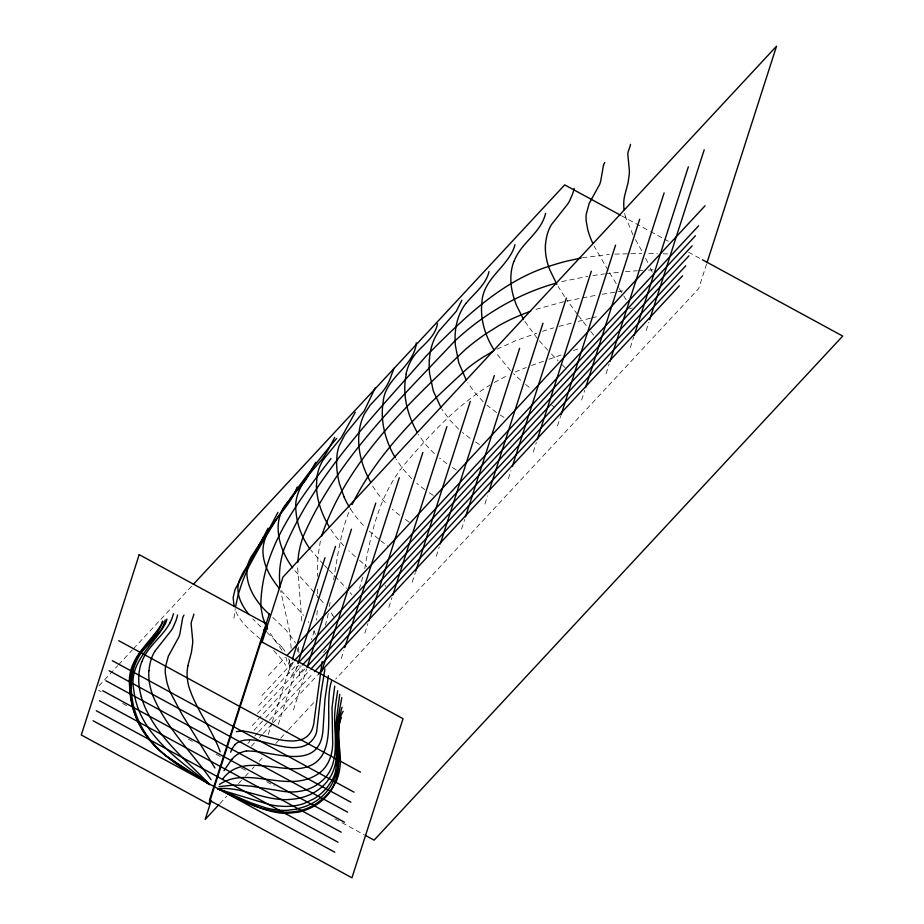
<?xml version="1.0" encoding="UTF-8"?>
<svg xmlns="http://www.w3.org/2000/svg" width="924" height="924" viewBox="0 0 924 924"><rect width="100%" height="100%" fill="white"/><g stroke="black" fill="none" stroke-linecap="round" stroke-linejoin="round"><path stroke-width="0.69" stroke-dasharray="4.62 3.46" d="M291.141 648.221L289.801 632.097L280.711 591.094M299.445 675.756L300.092 665.534M317.325 610.475L316.32 620.108M233.945 618.271L235.273 608.604M329.464 606.548L330.122 602.332M333.645 579.856C337.607 555.705 340.76 530.919 350.45 508.235M328.297 613.478L325.479 625.236M320.351 541.037L317.821 557.692L317.486 576.357M364.714 568.664C371.148 531.069 380.549 492.018 406.179 462.439C430.931 433.575 457.392 405.058 490.055 385.008M289.732 659.875L287.41 667.232M362.797 577.107L359.482 588.299M298.602 647.089L296.431 654.227M268.283 734.361L271.806 723.411M272.245 722.037L292.03 660.406M278.343 724.439L297.69 664.171M293.428 710.002L306.618 668.918M341.245 658.569L343.878 650.346M364.818 633.206L367.902 623.619M388.854 607.357L391.938 597.77M412.231 582.212L415.315 572.614M436.278 556.34L439.35 546.754M461.561 529.14L464.645 519.554M484.915 504.019L487.56 495.795M508.339 478.828L510.972 470.616M533.275 451.998L536.359 442.411M557.507 425.929L560.579 416.343M581.646 399.977L584.719 390.39M606.075 373.689L609.147 364.102M630.307 347.62L633.818 336.671M646.176 330.561L648.81 322.337M706.629 263.906L698.717 288.542L335.666 679.082M293.266 662.369L288.507 671.194M291.476 675.71L299.249 663.963M300.208 672.949L304.423 667.44M323.585 652.54L326.276 649.237M99.03 685.804L117.695 665.719M118.676 664.668L132.432 649.872M133.414 648.81L192.365 585.412M268.364 675.525L285.042 657.576M261.942 695.529L293.347 661.757M258.732 705.532L296.997 664.368M257.473 713.432L301.64 665.927M252.298 725.548L306.271 667.486M253.996 730.272L264.795 718.664M265.777 717.613L309.933 670.108M247.84 743.45L249.803 741.337M254.712 736.058L257.657 732.894M258.639 731.843L268.445 721.286M269.427 720.223L312.601 673.781M251.501 746.061L254.435 742.896M259.344 737.618L262.289 734.453M263.271 733.402L272.106 723.896M273.088 722.845L317.244 675.34M219.889 803.626L226.761 796.234M238.531 783.575L241.476 780.41M245.403 776.183L248.337 773.018M252.264 768.791L254.227 766.689M259.136 761.411L263.063 757.183M275.814 743.462L279.741 739.246M280.723 738.184L287.595 730.803M288.577 729.741L315.061 701.247M494.34 382.421L507.957 375.236M497.066 349.156L515.673 340.713L536.959 333.079M515.176 371.991L526.368 367.475M531.485 365.523L543.647 361.18M549.052 359.251L562.566 354.423M573.377 350.554L580.122 348.14M536.047 309.321L564.021 301.651M542.423 331.323L553.846 327.801M558.974 326.38L572.672 322.822M578.147 321.402L590.482 318.202M591.868 317.856L598.844 316.147M629.521 308.628L632.305 307.935M561.804 281.566L587.837 276.368M566.678 301.028L595.322 295.426M602.24 294.236L623.099 290.806M582.397 257.738L609.274 254.435M592.908 275.548L604.469 273.92M605.774 273.758L610.96 273.123A591.972 376.542 17.8 0 1 620.154 272.176M648.486 270.097L654.238 269.796M614.83 254.088L641.672 253.499M648.81 253.523L657.414 253.65M663.166 253.777L670.674 254.077M621.563 215.812L649.364 230.931M650.635 231.612L663.27 238.484M664.529 239.177L668.318 241.233M688.542 252.229L701.177 259.101M98.614 690.344L101.143 691.718M122.626 703.407L127.674 706.155M188.334 739.142L193.393 741.891M216.135 754.261L221.194 757.01M241.407 768.006L246.465 770.755M266.69 781.75L274.266 785.862M334.927 818.849L363.987 834.661M456.364 470.004L451.593 466.909M475.548 442.019L481.046 445.495M500.161 415.003L504.608 417.833M433.183 495.345L428.47 492.249M405.382 519.484L409.263 522.164M496.534 412.543L486.925 405.162M470.154 438.369L462.358 432.397M446.893 463.675L439.593 458.119M424.751 489.662L416.747 483.356M399.665 515.292L392.307 509.309M380.746 540.69L388.415 546.65M525.583 384.384L530.561 388.438M378.551 538.992L369.265 531.127M551.72 405.093L553.707 406.722M260.245 638.934C250.196 630.561 239.212 621.54 234.754 608.743M355.405 556.722L348.787 550.808M359.528 560.302L366.747 566.574M520.686 380.214L513.594 373.7M267.059 632.501L282.374 647.551M272.834 617.417L286.128 630.191L294.317 640.99A41.407 30.619 42.9 0 1 295.507 643.081M458.639 429.152L449.526 419.681L441.903 409.216M260.938 626.992L252.749 618.884M434.384 453.592L429.475 448.741A65.13 48.164 42.9 0 1 423.55 441.788L418.433 434.338M483.24 401.813L474.301 392.042L467.763 382.686M273.677 650.588L280.734 658.269A46.593 34.454 42.9 0 1 285.597 665.303M562.046 364.68L565.026 367.602M411.734 478.736L402.679 468.607L395.992 458.974M551.536 354.146L558.119 360.799M323.516 564.402L310.707 549.965M324.486 565.396L328.355 569.346M329.325 570.327L346.535 588.345M510.568 370.663L496.072 353.06M343.716 545.749L337.445 538.6A78.563 58.096 42.9 0 1 333.194 532.94A83.16 61.492 42.9 0 1 330.653 529.025M319.334 598.232L294.248 569.993M547.851 350.277L538.969 340.355M320.224 599.249L324.613 604.365M281.081 590.517L303.569 615.372M350.127 592.527L351.871 594.652M537.248 338.334L524.763 321.356M578.366 315.546L586.347 325.791M590.794 331.485L595.229 337.179M385.008 585.354L385.735 586.29M577.477 314.403L567.336 300.623M282.028 650.404L268.399 630.676M308.166 621.494L308.882 622.533M564.587 296.616L558.073 286.428M331.104 612.878L332.594 615.084M372.615 486.024L376.461 491.822A76.935 56.884 42.9 0 0 387.121 504.423M609.54 272.765L618.514 287.352M619.265 288.565L623.007 294.64M623.758 295.853L626.749 300.716M608.096 270.397L594.028 245.911M635.493 239.512L642.607 252.356M632.963 234.823L625.536 216.886M313.964 631.161L315.534 634.488M645.645 258.258L647.967 262.993M650.334 268.075L652.702 273.146M301.813 620.893L297.54 566.4M317.567 589.142L317.613 597.666M314.195 630.699A244.005 155.209 17.8 0 1 311.365 639.824M625.433 271.702A591.972 376.542 17.8 0 1 637.398 270.755M638.738 270.663A591.972 376.542 17.8 0 1 642.746 270.397M285.863 657.345A30.296 19.265 17.8 0 1 286.89 661.214M282.247 647.632A29.314 21.679 42.9 0 1 285.551 652.217M288.669 658.766A29.314 21.679 42.9 0 1 288.808 659.182M288.935 659.597A29.314 21.679 42.9 0 1 290.032 664.61M289.882 664.575A33.507 24.775 42.9 0 1 288.842 673.758M297.817 648.463A41.407 30.619 42.9 0 1 299.099 652.829M332.536 615.107A64.022 47.343 42.9 0 1 333.968 617.324M350.566 509.089A77.397 57.23 42.9 0 0 357.6 518.791L360.718 522.487A86.775 64.16 42.9 0 0 365.742 527.766M625.49 216.886A55.336 40.922 42.9 0 1 624.647 213.271"/><path stroke-width="1.39" d="M429.302 360.083L429.152 365.511A104.366 77.177 42.9 0 0 429.648 373.862L433.298 390.944L441.071 407.854M297.69 562.589L298.51 555.058A244.259 155.371 17.8 0 1 303.037 536.936C335.828 460.441 398.256 401.166 454.296 341.522C477.2 319.947 504.088 302.46 533.333 290.794A322.707 205.267 17.8 0 1 546.638 285.978L555.867 283.137M148.983 670.766L149.18 668.757A75.849 56.087 42.9 0 1 150.196 662.924A67.337 49.792 42.9 0 1 154.655 651.489M545.564 244.155L545.761 242.157A75.849 56.087 42.9 0 1 546.777 236.313A67.337 49.792 42.9 0 1 551.235 224.89L567.74 204.031A69.6 51.467 42.9 0 0 569.634 200.855L572.603 193.913A82.848 61.273 42.9 0 0 574.127 188.357M339.743 694.328L335.735 724.774L336.301 756.733A69.312 51.247 42.9 0 1 330.734 776.252L326.657 782.062A83.16 61.492 42.9 0 1 289.258 799.468M337.676 690.702L335.724 703.869A179.106 132.444 42.9 0 0 334.603 717.336C334.442 738.195 340.298 765.522 321.737 781.08C310.857 791.002 295.16 793.635 281.023 791.013L251.721 786.266L239.674 785.204A115.223 85.204 42.9 0 0 232.605 785.181L218.988 786.636M334.719 686.07L332.051 707.703L332.594 739.408C333.495 752.806 328.944 767.763 316.689 774.809C293 789.223 264.818 775.502 239.351 777.742A64.022 47.343 42.9 0 0 219.438 784.464M322.176 661.538L314.264 719.796C311.203 758.165 263.629 733.032 243.659 731.184M331.577 681.023C322.349 707.68 342.446 762.404 300.473 768.364C275.364 771.378 241.337 754.146 222.707 779.001M324.913 669.126L320.998 693.312L316.666 731.785A47.759 35.308 42.9 0 1 315.454 735.296C302.783 760.106 268.422 739.905 249.572 739.789M235.655 606.202L238.265 594.363L242.019 582.859A459.447 292.25 17.8 0 1 249.157 566.135C273.423 520.501 303.13 477.662 336.694 438.369M341.811 697.62L336.913 724.22L337.468 758.777L335.389 772.233A65.847 48.683 42.9 0 1 331.774 780.711L327.685 786.682A97.413 72.037 42.9 0 1 314.218 798.636L304.181 803.441A77.397 57.23 42.9 0 1 282.559 806.329L278.332 806.017A86.775 64.16 42.9 0 1 269.762 804.654L217.879 789.061M328.424 675.767L324.925 699.537L323.123 728.158C321.032 773.746 273.435 750.507 246.604 750.981M187.884 665.765L191.464 652.159L192.666 643.323A54.401 40.229 42.9 0 0 192.654 639.87L191.118 623.931A17.822 13.179 42.9 0 1 191.418 621.748L193.497 615.673A16.274 12.035 42.9 0 0 193.809 614.09M406.017 374.093L406.433 372.337A83.218 61.538 42.9 0 1 414.541 355.082C422.626 344.906 435.135 337.514 437.479 323.666M165.211 619.912C162.174 633.206 150.323 641.637 142.238 651.697M489.004 271.61C485.966 284.904 474.116 293.335 466.019 303.395M342.053 707.218L338.646 719.704A88.519 65.465 42.9 0 0 337.71 725.294L337.503 727.2A95.542 70.651 42.9 0 0 337.306 737.017L338.611 755.139L337.861 766.747A87.965 65.038 42.9 0 1 296.35 808.916M321.483 536.382C347.077 460.175 409.136 402.899 465.892 349.006A478.274 304.215 17.8 0 1 484.904 334.43L498.856 325.629A259.228 164.888 17.8 0 1 510.233 319.716L514.183 317.891A322.788 205.313 17.8 0 1 530.676 311.203M341.418 717.486C335.239 731.427 340.517 746.349 340.378 760.799A83.218 61.538 42.9 0 1 336.648 780.445L335.966 782.051M163.074 621.644L157.507 632.697L140.644 651.905A87.999 65.073 42.9 0 0 130.561 681.577L130.307 686.971A104.366 77.177 42.9 0 0 130.804 695.322C134.003 733.656 166.609 760.879 198.648 777.119M269.381 613.755L209.459 800.311L351.952 877.8L403.037 718.699L260.545 641.21M211.319 800.288L205.174 819.461L218.907 804.689M261.873 642.838L282.975 577.107L776.53 46.2L707.068 262.531M292.469 659.031L325.005 557.68M298.129 662.808L335.504 546.384M307.057 667.544L351.478 529.221M321.679 671.552L375.768 503.083M344.767 647.609L399.284 477.777M461.908 300.173L456.341 311.226L439.489 330.446M368.78 620.882L422.869 452.413M392.816 595.021L446.904 426.565M415.754 571.251L470.281 401.42M440.228 544.017L494.317 375.56M465.523 516.816L519.611 348.348M488.877 491.695L542.966 323.227M512.289 466.505L566.377 298.048M537.237 439.662L591.325 271.206M561.03 414.98L615.546 245.149M585.597 387.641L639.685 219.184M610.025 361.365L664.113 192.908M634.268 335.297L688.345 166.84M649.688 319.6L704.215 149.769M603.488 165.234L600.739 180.931A45.923 33.957 42.9 0 1 599.63 184.465L589.177 203.442L586.232 214.276A44.56 32.952 42.9 0 0 586.174 220.928L587.652 229.244A69.762 51.582 42.9 0 0 588.877 233.437L589.835 236.221A80.665 59.644 42.9 0 0 591.499 240.39L592.723 243.162M394.005 368.191L389.582 380.122A88.519 65.465 42.9 0 1 387.179 384.927L386.278 386.451A95.542 70.651 42.9 0 1 381.046 393.532L370.224 405.058L364.414 413.917A87.965 65.038 42.9 0 0 370.536 481.982M141.915 661.653C147.517 646.373 162.139 637.19 169.797 623.203M514.067 261.33C519.669 246.05 534.28 236.867 541.938 222.88A65.2 48.21 42.9 0 0 545.599 213.363M277.939 512.37L267.394 532.328L253.014 554.1C238.069 574.566 253.199 600.588 269.831 614.633M375.375 387.549L364.287 410.764L344.998 434.534L339.108 445.911A65.847 48.683 42.9 0 0 337.006 455.22L336.613 463.201A97.413 72.037 42.9 0 0 339.547 484.072L343.971 496.742M352.079 504.55C378.632 450.462 424.208 408.131 468.018 367.902A312.497 198.775 17.8 0 1 483.425 356.953L493.532 351.005M268.064 528.124L257.6 548.752L242.723 573.261L239.605 579.81A47.759 35.308 42.9 0 0 238.542 583.391C235.909 594.79 242.042 605.959 248.995 614.552M297.124 487.017C289.12 510.949 261.122 526.819 263.051 553.88C264.149 566.955 271.229 578.655 279.418 588.553M263.64 536.625L235.019 589.616L233.148 597.574L234.061 606.467M315.696 462.347L305.74 480.018L288.022 501.801C270.501 520.766 278.921 549.422 292.677 567.833M334.661 437.514L328.829 448.556A179.106 132.444 42.9 0 1 322.257 459.066C309.817 473.654 293.231 489.916 295.969 511.053C296.893 524.636 302.009 537.814 309.898 548.868M355.255 412.289L341.441 437.387L323.562 459.32M154.666 651.501L171.159 630.63A69.6 51.467 42.9 0 0 173.054 627.454L176.022 620.512A82.848 61.273 42.9 0 0 177.547 614.968M223.989 770.662L231.889 759.17M331.011 458.604C298.256 500.854 261.746 548.44 260.868 604.4A121.171 77.073 17.8 0 0 261.238 608.974L262.67 616.689L265.361 624.462M193.347 584.349L564.703 184.881L620.304 215.119M287.006 655.462L705.047 205.786M294.317 660.695L698.625 225.791M297.978 663.317L695.402 235.793M302.622 664.876L692.192 245.807M307.253 666.435L688.981 255.809M310.914 669.057L685.77 265.812M314.564 671.667L682.559 275.826M318.226 674.289L679.348 285.828M581.104 257.981L567.151 261.042A275.202 175.052 17.8 0 0 552.587 265.176C501.501 280.134 462.797 319.473 426.207 355.936C374.232 415.812 315.523 474.081 284.384 548.255C279.972 560.625 278.447 573.989 280.157 587.029M296.465 809.17L286.798 810.336A76.935 56.884 42.9 0 1 266.1 807.946L251.351 802.991L217.937 788.819C238.207 796.65 256.78 809.667 278.667 812.797A65.13 48.164 42.9 0 0 286.636 813.386L297.99 812.265A90.668 67.048 42.9 0 0 335.678 781.866M218.214 788.692C240.54 786.601 261.099 798.833 283.206 799.583A78.563 58.096 42.9 0 0 289.281 799.537M218.122 788.877L219.646 789.454M221.159 790.055C250.138 806.456 291.406 825.132 321.333 799.745C348.972 779.429 333.807 743.577 340.864 715.938A49.215 36.394 42.9 0 1 343.151 711.33M702.436 259.783L842.711 336.07L374.104 840.159L365.257 835.342M118.757 640.702L360.499 772.164M112.324 660.706L354.077 792.18M109.113 670.72L350.866 802.182M105.902 680.722L347.655 812.184M102.691 690.725L344.444 822.187M99.48 700.739L341.233 832.201M96.269 710.741L338.011 842.203M93.058 720.743L334.8 852.205M204.25 780.792L209.632 784.534L176.715 763.478L164.784 754.908M209.552 784.522L165.985 755.82A85.274 63.051 42.9 0 1 156.006 747.123C139.813 731.427 130.18 709.193 129.649 686.659C126.392 659.482 148.406 644.837 161.25 624.728A48.695 36.001 42.9 0 0 162.485 621.067M207.681 782.72C177.269 759.135 138.415 732.282 133.83 690.32C128.032 662.335 153.557 645.206 165.384 623.792A67.66 50.023 42.9 0 0 166.955 619.103M164.403 754.538C146.235 739.535 133.61 717.474 131.612 693.832A100.023 73.966 42.9 0 1 131.3 688.218A90.309 66.782 42.9 0 1 142.146 651.616M263.998 629.741L266.031 631.577M209.806 784.545C186.313 760.29 157.865 737.86 144.433 705.821A80.122 59.252 42.9 0 1 141.245 696.523M211.076 779.717C191.672 752.263 166.181 727.742 153.095 696.153A65.258 48.256 42.9 0 1 148.903 670.732M494.352 350.415C485.343 336.348 479.96 319.404 481.901 302.61C482.732 280.03 505.116 268.538 513.398 249.434A67.66 50.023 42.9 0 0 514.968 244.733M214.922 767.971L182.213 714.795L170.686 693.069A80.665 59.644 42.9 0 1 169.023 688.9L168.064 686.105A69.762 51.582 42.9 0 1 166.84 681.912L165.361 673.596A44.56 32.952 42.9 0 1 165.419 666.955L168.364 656.109L178.817 637.144A45.923 33.957 42.9 0 0 179.926 633.598L182.675 617.902A22.107 16.355 42.9 0 1 183.992 615.141M523.411 319.138L516.574 305.498A80.122 59.252 42.9 0 1 513.398 296.2A71.668 53.003 42.9 0 1 513.94 261.261M395.149 457.553C385.539 441.118 380.134 421.54 383.102 402.494C384.569 379.394 409.517 369.184 415.361 348.221A49.215 36.394 42.9 0 0 416.274 342.862M417.29 432.42L416.193 430.492A90.668 67.048 42.9 0 1 406.317 374.232M556.86 284.361L549.676 269.554A65.258 48.256 42.9 0 1 545.483 244.132M466.146 379.903L458.766 362.739L455.393 345.53A100.023 73.966 42.9 0 1 455.093 339.917A90.309 66.782 42.9 0 1 465.939 303.326M267.556 629.129L266.043 626.022M220.166 751.766C211.977 728.978 196.131 709.713 188.854 686.624A55.336 40.922 42.9 0 1 187.918 665.777M316.482 486.047L316.828 478.205A69.312 51.247 42.9 0 1 323.585 459.344M236.405 731.623A46.593 34.454 42.9 0 1 243.67 731.196M234.869 744.686A29.314 21.679 42.9 0 1 249.619 739.974M230.7 752.217A33.507 24.775 42.9 0 1 234.996 744.813M231.982 759.239A41.407 30.619 42.9 0 1 246.558 750.9M329.418 527.05A83.16 61.492 42.9 0 1 316.412 486.036M349.318 507.08A77.397 57.23 42.9 0 1 343.959 496.742M429.394 360.117A87.999 65.073 42.9 0 1 439.408 330.376M173.458 613.686A65.2 48.21 42.9 0 1 169.773 623.192M141.291 696.523A71.668 53.003 42.9 0 1 141.788 661.584M603.488 165.234A22.107 16.355 42.9 0 1 604.804 162.462M630.491 144.352A16.274 12.035 42.9 0 1 630.18 145.934L628.101 152.01A17.822 13.179 42.9 0 0 627.8 154.192L629.336 170.132A54.401 40.229 42.9 0 1 629.348 173.585L628.147 182.421L624.566 196.027A55.336 40.922 42.9 0 0 624.081 209.679M139.189 554.643L81.289 734.973L208.836 804.33L266.724 624L139.189 554.643"/></g></svg>
